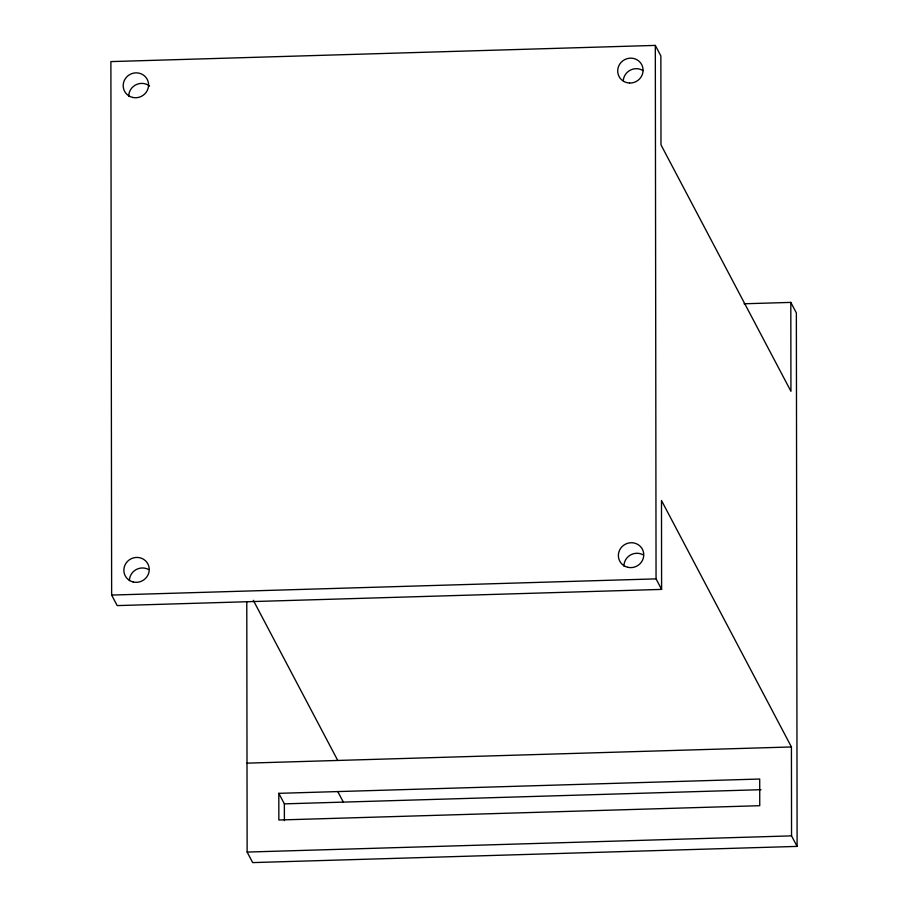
<?xml version="1.0" encoding="UTF-8"?>
<svg xmlns="http://www.w3.org/2000/svg" width="908" height="908" viewBox="0 0 908 908"><rect width="100%" height="100%" fill="white"/><g stroke="black" fill="none" stroke-linecap="round" stroke-linejoin="round"><path stroke-width="1.36" d="M744.027 303.783L790.811 302.398L790.936 391.314L660.99 144.849L660.865 55.933L655.315 45.4L110.889 61.596L111.639 595.069L117.189 605.602L661.603 589.405L661.489 500.501L791.424 746.955L791.549 835.871L797.111 846.404L252.685 862.6L247.135 852.067L246.783 601.618M111.639 595.069L656.053 578.873L661.603 589.405M247.01 763.151L791.424 746.955M278.813 793.331L759.712 779.03L759.746 805.702L278.847 820.003L278.813 793.331L284.363 803.864L284.386 820.707M284.363 803.864L761.018 789.688M247.135 852.067L791.549 835.871M790.811 302.398L796.361 312.931L797.111 846.404M253.309 600.313L337.742 760.45M337.787 791.572L343.337 802.105M655.315 45.4L656.053 578.873M623.921 566.081A12.803 12.36 -27.8 0 1 642.955 554.731M129.401 580.621A12.803 12.36 -27.8 0 1 148.594 569.52M128.732 96.214A12.803 12.36 -27.8 0 1 149.593 86.056M623.274 80.653A12.803 12.36 -27.8 0 1 643.023 70.586M132.613 97.428A12.803 12.36 -27.8 0 0 148.152 81.72A12.803 12.36 -27.8 0 0 126.882 76.771A12.803 12.36 -27.8 0 0 132.613 97.428M133.113 581.96A12.803 12.36 -27.8 0 0 148.867 566.456A12.803 12.36 -27.8 0 0 127.676 561.223A12.803 12.36 -27.8 0 0 133.113 581.96M627.791 567.296A12.803 12.36 -27.8 0 0 643.329 551.587A12.803 12.36 -27.8 0 0 622.071 546.639A12.803 12.36 -27.8 0 0 627.791 567.296M629.539 83.037A12.803 12.36 -27.8 0 0 641.797 64.786A12.803 12.36 -27.8 0 0 619.846 63.957A12.803 12.36 -27.8 0 0 629.539 83.037"/></g></svg>
